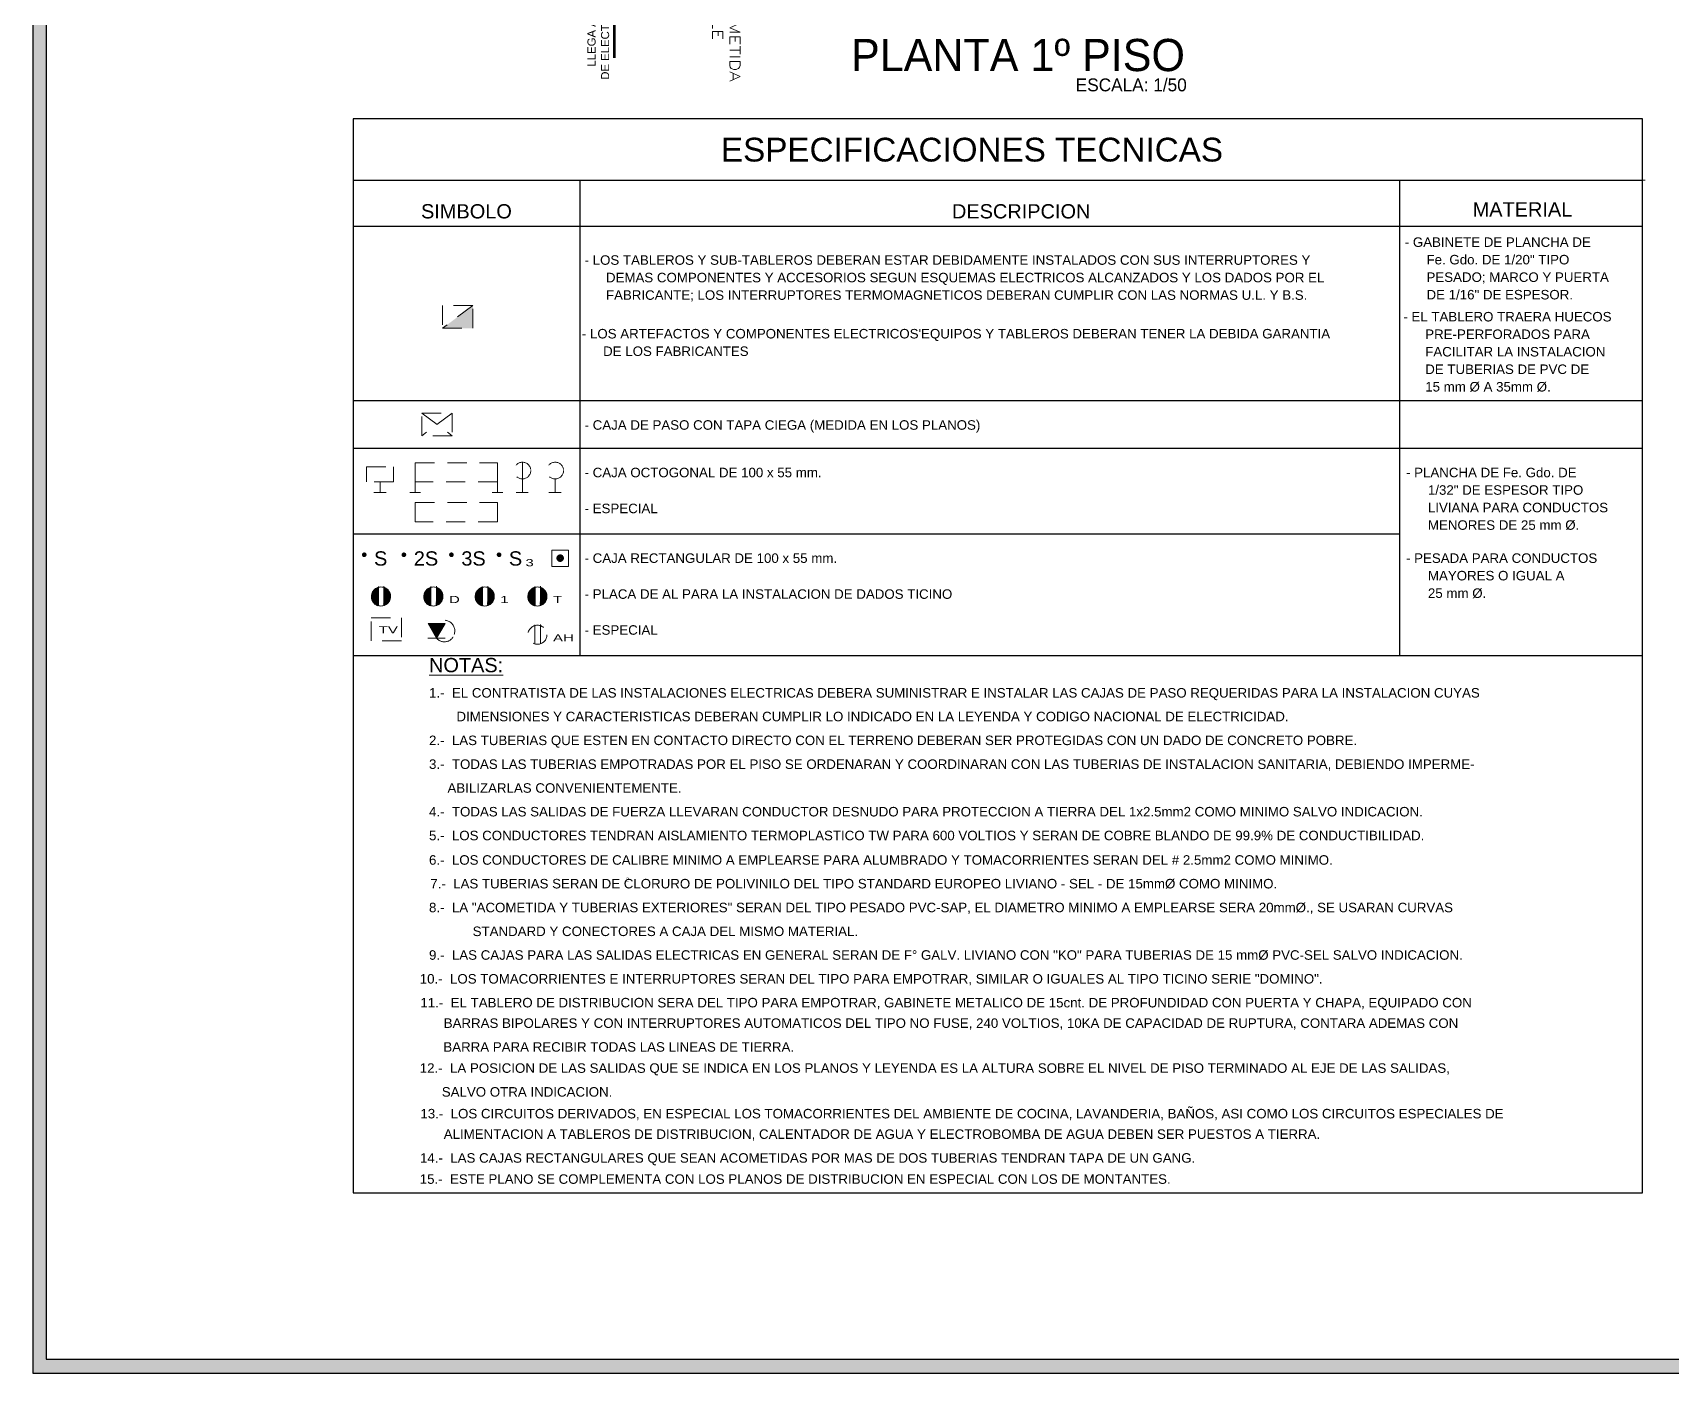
# Model space of a CAD drawing. Header units: metres. Extents: x 1996 to 3973, y 1775 to 3610.
# Drawn here: x 2228.48 to 2241.21, y 1775.02 to 1785.43 of the extents above; entities that cross this region are included whole.
import ezdxf

# ---------------------------------------------------------------- set-up
doc = ezdxf.new("R2010")
doc.units = ezdxf.units.M
doc.linetypes.add('TRAZOS2', pattern=[0.225, 0.15, -0.075])
for name, color, linetype, lineweight in [('CABLE-MEDIDOR', 6, 'Continuous', 60), ('CUAD', 174, 'Continuous', 30), ('TEX-CORTE', 31, 'Continuous', 13), ('zzzz', 20, 'Continuous', 53)]:
    doc.layers.add(name, color=color, linetype=linetype, lineweight=lineweight)
doc.layers.add('CIRCUITO TV', color=32, linetype='TV_LINE')
doc.layers.add('VIVIENDA1', color=7, linetype='Continuous')
doc.styles.add('A-2', font='swissel.ttf', dxfattribs={"height": 0.1})
doc.styles.add('ARIAL', font='arial.ttf')
doc.styles.add('huber', font='comic.ttf', dxfattribs={"height": 0.13})
doc.styles.add('R80-50', font='ROMANS.shx', dxfattribs={"width": 1.3, "height": 0.075})
doc.styles.add('ROMANDS', font='swissel.ttf')
doc.styles.get("Standard").update_dxf_attribs({"font": 'arial.ttf'})
doc.linetypes.add('TV_LINE', pattern='A,0.5,-0.2,["TV",Standard,S=0.1,R=0,X=-0.1,Y=-0.05],-0.25', length=0.95)

# ---------------------------------------------------------------- blocks, each defined once
blk = doc.blocks.new('*X117')
at = {"color": 0}
for p, q in [((236.447, -19.935), (236.564, -19.819)), ((236.447, -19.935), (236.562, -19.819)), ((236.447, -19.934), (236.561, -19.82)), ((236.448, -19.935), (236.565, -19.819)), ((236.448, -19.932), (236.56, -19.82)), ((236.448, -19.931), (236.559, -19.82)), ((236.449, -19.935), (236.566, -19.819)), ((236.449, -19.93), (236.558, -19.821)), ((236.449, -19.929), (236.556, -19.821)), ((236.449, -19.927), (236.555, -19.822)), ((236.45, -19.935), (236.567, -19.818)), ((236.45, -19.926), (236.554, -19.822)), ((236.45, -19.925), (236.552, -19.822)), ((236.45, -20.029), (236.452, -20.027)), ((236.45, -20.028), (236.452, -20.027)), ((236.45, -20.027), (236.451, -20.027)), ((236.45, -20.027), (236.45, -20.027)), ((236.451, -19.935), (236.568, -19.818)), ((236.451, -19.923), (236.551, -19.823)), ((236.451, -19.922), (236.55, -19.823)), ((236.451, -20.032), (236.457, -20.027)), ((236.451, -20.031), (236.456, -20.027)), ((236.451, -20.031), (236.455, -20.027)), ((236.451, -20.03), (236.454, -20.027)), ((236.451, -20.029), (236.453, -20.027)), ((236.452, -19.935), (236.569, -19.818)), ((236.452, -19.921), (236.548, -19.824)), ((236.452, -19.919), (236.547, -19.824)), ((236.452, -20.035), (236.46, -20.027)), ((236.452, -20.034), (236.46, -20.027)), ((236.452, -20.033), (236.459, -20.027)), ((236.452, -20.033), (236.458, -20.027)), ((236.453, -19.935), (236.571, -19.817)), ((236.453, -19.918), (236.545, -19.825)), ((236.453, -19.916), (236.544, -19.826)), ((236.453, -20.037), (236.464, -20.027)), ((236.453, -20.037), (236.463, -20.027)), ((236.453, -20.036), (236.462, -20.027)), ((236.453, -20.035), (236.461, -20.027)), ((236.454, -19.935), (236.572, -19.817)), ((236.454, -19.915), (236.543, -19.826)), ((236.454, -19.913), (236.541, -19.827)), ((236.454, -20.04), (236.467, -20.027)), ((236.454, -20.039), (236.467, -20.027)), ((236.454, -20.038), (236.466, -20.027)), ((236.454, -20.038), (236.465, -20.027)), ((236.455, -19.935), (236.574, -19.817)), ((236.455, -19.935), (236.573, -19.817)), ((236.455, -19.912), (236.539, -19.827)), ((236.455, -20.042), (236.47, -20.027)), ((236.455, -20.041), (236.469, -20.027)), ((236.455, -20.04), (236.468, -20.027)), ((236.456, -19.935), (236.575, -19.817)), ((236.456, -19.91), (236.538, -19.828)), ((236.456, -20.044), (236.474, -20.027)), ((236.456, -20.043), (236.473, -20.027)), ((236.456, -20.043), (236.472, -20.027)), ((236.456, -20.042), (236.471, -20.027)), ((236.457, -19.935), (236.576, -19.816)), ((236.457, -19.909), (236.536, -19.829)), ((236.457, -19.907), (236.535, -19.83)), ((236.457, -20.046), (236.477, -20.027)), ((236.457, -20.046), (236.476, -20.027)), ((236.457, -20.045), (236.475, -20.027)), ((236.457, -20.045), (236.475, -20.027)), ((236.458, -19.935), (236.577, -19.816)), ((236.458, -19.905), (236.533, -19.83)), ((236.458, -20.048), (236.48, -20.027)), ((236.458, -20.048), (236.479, -20.027)), ((236.458, -20.047), (236.478, -20.027)), ((236.459, -19.935), (236.578, -19.816)), ((236.459, -19.903), (236.531, -19.831)), ((236.459, -20.05), (236.483, -20.027)), ((236.459, -20.049), (236.482, -20.027)), ((236.459, -20.049), (236.481, -20.027)), ((236.46, -19.935), (236.579, -19.816)), ((236.46, -19.902), (236.529, -19.832)), ((236.46, -20.052), (236.486, -20.027)), ((236.46, -20.052), (236.485, -20.027)), ((236.46, -20.051), (236.484, -20.027)), ((236.46, -20.051), (236.483, -20.027)), ((236.461, -19.935), (236.58, -19.816)), ((236.461, -19.9), (236.527, -19.833)), ((236.461, -20.054), (236.489, -20.027)), ((236.461, -20.053), (236.488, -20.027)), ((236.461, -20.053), (236.487, -20.027)), ((236.462, -19.935), (236.581, -19.816)), ((236.462, -19.898), (236.526, -19.834)), ((236.462, -20.056), (236.491, -20.027)), ((236.462, -20.055), (236.49, -20.027)), ((236.462, -20.055), (236.49, -20.027)), ((236.463, -19.935), (236.583, -19.815)), ((236.463, -19.935), (236.582, -19.815)), ((236.463, -19.896), (236.524, -19.835)), ((236.463, -20.057), (236.494, -20.027)), ((236.463, -20.057), (236.493, -20.027)), ((236.463, -20.056), (236.492, -20.027)), ((236.464, -19.935), (236.584, -19.815)), ((236.464, -19.894), (236.521, -19.837)), ((236.464, -20.059), (236.497, -20.027)), ((236.464, -20.059), (236.496, -20.027)), ((236.464, -20.058), (236.495, -20.027)), ((236.465, -19.935), (236.585, -19.815)), ((236.465, -20.061), (236.499, -20.027)), ((236.465, -20.06), (236.498, -20.027)), ((236.465, -20.06), (236.498, -20.027)), ((236.466, -19.935), (236.586, -19.815)), ((236.466, -19.891), (236.519, -19.838)), ((236.466, -20.062), (236.502, -20.027)), ((236.466, -20.062), (236.501, -20.027)), ((236.466, -20.061), (236.5, -20.027)), ((236.467, -19.935), (236.587, -19.815)), ((236.467, -19.889), (236.517, -19.839)), ((236.467, -20.064), (236.505, -20.027)), ((236.467, -20.063), (236.504, -20.027)), ((236.467, -20.063), (236.503, -20.027)), ((236.468, -19.935), (236.588, -19.815)), ((236.468, -20.066), (236.507, -20.027)), ((236.468, -20.065), (236.506, -20.027)), ((236.468, -20.065), (236.505, -20.027)), ((236.469, -19.935), (236.589, -19.815)), ((236.469, -19.887), (236.514, -19.841)), ((236.469, -20.067), (236.51, -20.027)), ((236.469, -20.067), (236.509, -20.027)), ((236.469, -20.066), (236.508, -20.027)), ((236.47, -19.935), (236.591, -19.814)), ((236.47, -19.935), (236.59, -19.815)), ((236.47, -20.069), (236.513, -20.027)), ((236.47, -20.068), (236.512, -20.027)), ((236.47, -20.068), (236.511, -20.027)), ((236.471, -19.935), (236.592, -19.814)), ((236.471, -19.884), (236.512, -19.843)), ((236.471, -20.07), (236.514, -20.027)), ((236.471, -20.069), (236.513, -20.027)), ((236.472, -19.935), (236.593, -19.814)), ((236.472, -20.071), (236.517, -20.027)), ((236.472, -20.071), (236.516, -20.027)), ((236.472, -20.07), (236.515, -20.027)), ((236.473, -19.935), (236.594, -19.814)), ((236.473, -19.881), (236.508, -19.845)), ((236.473, -20.073), (236.52, -20.027)), ((236.473, -20.072), (236.519, -20.027)), ((236.473, -20.072), (236.518, -20.027)), ((236.474, -19.935), (236.595, -19.814)), ((236.474, -20.074), (236.521, -20.027)), ((236.474, -20.073), (236.521, -20.027)), ((236.475, -19.935), (236.596, -19.814)), ((236.475, -20.075), (236.524, -20.027)), ((236.475, -20.075), (236.523, -20.027)), ((236.475, -20.074), (236.522, -20.027)), ((236.476, -19.935), (236.597, -19.814)), ((236.476, -19.877), (236.505, -19.848)), ((236.476, -20.077), (236.527, -20.027)), ((236.476, -20.076), (236.526, -20.027)), ((236.476, -20.076), (236.525, -20.027)), ((236.477, -19.935), (236.598, -19.814)), ((236.477, -20.078), (236.528, -20.027)), ((236.477, -20.077), (236.528, -20.027)), ((236.478, -19.935), (236.6, -19.814)), ((236.478, -19.935), (236.599, -19.814)), ((236.478, -20.079), (236.531, -20.027)), ((236.478, -20.079), (236.53, -20.027)), ((236.478, -20.078), (236.529, -20.027)), ((236.479, -19.935), (236.601, -19.814)), ((236.479, -19.873), (236.501, -19.851)), ((236.479, -20.08), (236.533, -20.027)), ((236.479, -20.08), (236.532, -20.027)), ((236.48, -19.935), (236.601, -19.814)), ((236.48, -20.082), (236.536, -20.027)), ((236.48, -20.081), (236.535, -20.027)), ((236.48, -20.081), (236.534, -20.027)), ((236.481, -19.935), (236.602, -19.814)), ((236.481, -20.083), (236.537, -20.027)), ((236.481, -20.082), (236.536, -20.027)), ((236.482, -19.935), (236.603, -19.814)), ((236.482, -20.084), (236.54, -20.027)), ((236.482, -20.084), (236.539, -20.027)), ((236.482, -20.083), (236.538, -20.027)), ((236.483, -19.935), (236.604, -19.814)), ((236.483, -20.085), (236.542, -20.027)), ((236.483, -20.085), (236.541, -20.027)), ((236.484, -19.935), (236.605, -19.814)), ((236.484, -20.086), (236.543, -20.027)), ((236.484, -20.086), (236.543, -20.027)), ((236.485, -19.935), (236.607, -19.814)), ((236.485, -19.935), (236.606, -19.814)), ((236.485, -20.087), (236.546, -20.027)), ((236.485, -20.087), (236.545, -20.027)), ((236.485, -20.086), (236.544, -20.027)), ((236.486, -19.935), (236.608, -19.814)), ((236.486, -19.865), (236.493, -19.858)), ((236.486, -20.088), (236.548, -20.027)), ((236.486, -20.088), (236.547, -20.027)), ((236.487, -19.935), (236.609, -19.814)), ((236.487, -20.089), (236.55, -20.027)), ((236.487, -20.089), (236.549, -20.027)), ((236.488, -19.935), (236.609, -19.814)), ((236.488, -20.091), (236.552, -20.027)), ((236.488, -20.09), (236.551, -20.027)), ((236.488, -20.09), (236.551, -20.027)), ((236.489, -19.935), (236.61, -19.814)), ((236.489, -20.091), (236.554, -20.027)), ((236.489, -20.091), (236.553, -20.027)), ((236.49, -19.935), (236.611, -19.814)), ((236.49, -20.092), (236.556, -20.027)), ((236.49, -20.092), (236.555, -20.027)), ((236.491, -19.935), (236.612, -19.814)), ((236.491, -20.093), (236.558, -20.027)), ((236.491, -20.093), (236.557, -20.027)), ((236.492, -19.935), (236.613, -19.814)), ((236.492, -20.094), (236.559, -20.027)), ((236.492, -20.094), (236.559, -20.027)), ((236.492, -20.094), (236.56, -20.027)), ((236.493, -19.935), (236.614, -19.814)), ((236.493, -19.935), (236.614, -19.814)), ((236.493, -20.095), (236.561, -20.027)), ((236.493, -20.095), (236.562, -20.027)), ((236.494, -19.935), (236.615, -19.814)), ((236.494, -20.096), (236.563, -20.027)), ((236.494, -20.096), (236.564, -20.027)), ((236.495, -19.935), (236.616, -19.814)), ((236.495, -20.097), (236.565, -20.027)), ((236.495, -20.097), (236.566, -20.027)), ((236.496, -19.935), (236.617, -19.814)), ((236.496, -20.097), (236.566, -20.027)), ((236.496, -20.098), (236.567, -20.027)), ((236.497, -19.935), (236.618, -19.815)), ((236.497, -20.098), (236.568, -20.027)), ((236.497, -20.099), (236.569, -20.027)), ((236.498, -19.935), (236.619, -19.815)), ((236.498, -20.099), (236.57, -20.027)), ((236.498, -20.1), (236.571, -20.027)), ((236.499, -19.935), (236.619, -19.815)), ((236.499, -20.1), (236.572, -20.027)), ((236.499, -20.1), (236.573, -20.027)), ((236.499, -20.101), (236.574, -20.027)), ((236.5, -19.935), (236.62, -19.815)), ((236.5, -20.101), (236.574, -20.027)), ((236.5, -20.102), (236.575, -20.027)), ((236.501, -19.935), (236.622, -19.815)), ((236.501, -19.935), (236.621, -19.815)), ((236.501, -20.102), (236.576, -20.027)), ((236.501, -20.102), (236.577, -20.027)), ((236.502, -19.935), (236.623, -19.815)), ((236.502, -20.103), (236.578, -20.027)), ((236.502, -20.103), (236.579, -20.027)), ((236.503, -19.935), (236.623, -19.815)), ((236.503, -20.104), (236.58, -20.027)), ((236.503, -20.104), (236.581, -20.027)), ((236.504, -19.935), (236.624, -19.815)), ((236.504, -20.104), (236.581, -20.027)), ((236.504, -20.105), (236.582, -20.027)), ((236.505, -19.935), (236.625, -19.815)), ((236.505, -20.105), (236.583, -20.027)), ((236.505, -20.105), (236.584, -20.027)), ((236.506, -19.935), (236.626, -19.815)), ((236.506, -20.106), (236.585, -20.027)), ((236.506, -20.106), (236.586, -20.027)), ((236.507, -19.935), (236.626, -19.816)), ((236.507, -20.107), (236.587, -20.027)), ((236.507, -20.107), (236.588, -20.027)), ((236.508, -19.935), (236.628, -19.816)), ((236.508, -19.935), (236.627, -19.816)), ((236.508, -20.107), (236.589, -20.027)), ((236.508, -20.108), (236.589, -20.027)), ((236.509, -19.935), (236.629, -19.816)), ((236.509, -20.108), (236.59, -20.027)), ((236.509, -20.108), (236.591, -20.027)), ((236.51, -19.935), (236.63, -19.816)), ((236.51, -20.109), (236.592, -20.027)), ((236.51, -20.109), (236.593, -20.027)), ((236.511, -19.935), (236.63, -19.816)), ((236.511, -20.11), (236.594, -20.027)), ((236.511, -20.11), (236.595, -20.027)), ((236.512, -19.935), (236.631, -19.816)), ((236.512, -20.11), (236.596, -20.027)), ((236.513, -19.935), (236.632, -19.816)), ((236.513, -20.111), (236.597, -20.027)), ((236.513, -20.111), (236.597, -20.027)), ((236.514, -19.935), (236.633, -19.816)), ((236.514, -20.111), (236.598, -20.027)), ((236.514, -20.112), (236.599, -20.027)), ((236.515, -19.935), (236.633, -19.817)), ((236.515, -20.112), (236.6, -20.027)), ((236.515, -20.112), (236.601, -20.027)), ((236.516, -19.935), (236.635, -19.817)), ((236.516, -19.935), (236.634, -19.817)), ((236.516, -20.113), (236.602, -20.027)), ((236.516, -20.113), (236.603, -20.027)), ((236.517, -19.935), (236.636, -19.817)), ((236.517, -20.113), (236.604, -20.027)), ((236.517, -20.114), (236.604, -20.027)), ((236.518, -19.935), (236.636, -19.817)), ((236.518, -20.114), (236.605, -20.027)), ((236.518, -20.114), (236.606, -20.027)), ((236.519, -19.935), (236.637, -19.817)), ((236.519, -20.115), (236.607, -20.027)), ((236.52, -19.935), (236.638, -19.817)), ((236.52, -20.115), (236.608, -20.027)), ((236.52, -20.115), (236.609, -20.027)), ((236.521, -19.935), (236.639, -19.818)), ((236.521, -20.116), (236.61, -20.027)), ((236.521, -20.116), (236.611, -20.027)), ((236.522, -19.935), (236.639, -19.818)), ((236.522, -20.116), (236.612, -20.027)), ((236.522, -20.117), (236.612, -20.027)), ((236.523, -19.935), (236.641, -19.818)), ((236.523, -19.935), (236.64, -19.818)), ((236.523, -20.117), (236.613, -20.027)), ((236.523, -20.117), (236.614, -20.027)), ((236.524, -19.935), (236.641, -19.818)), ((236.524, -20.118), (236.615, -20.027)), ((236.525, -19.935), (236.642, -19.818)), ((236.525, -20.118), (236.616, -20.027)), ((236.525, -20.118), (236.617, -20.027)), ((236.526, -19.935), (236.643, -19.819)), ((236.526, -20.119), (236.618, -20.027)), ((236.526, -20.119), (236.619, -20.027)), ((236.527, -19.935), (236.644, -19.819)), ((236.527, -20.119), (236.62, -20.027)), ((236.527, -20.12), (236.62, -20.027)), ((236.528, -19.935), (236.644, -19.819)), ((236.528, -20.12), (236.621, -20.027)), ((236.529, -19.935), (236.645, -19.819)), ((236.529, -20.12), (236.622, -20.027)), ((236.529, -20.121), (236.623, -20.027)), ((236.53, -19.935), (236.646, -19.819)), ((236.53, -20.121), (236.624, -20.027)), ((236.53, -20.121), (236.625, -20.027)), ((236.531, -19.935), (236.647, -19.82)), ((236.531, -19.935), (236.646, -19.82)), ((236.531, -20.121), (236.626, -20.027)), ((236.531, -20.122), (236.627, -20.027)), ((236.532, -19.935), (236.648, -19.82)), ((236.532, -20.122), (236.627, -20.027)), ((236.533, -19.935), (236.648, -19.82)), ((236.533, -20.122), (236.628, -20.027)), ((236.533, -20.123), (236.629, -20.027)), ((236.534, -19.935), (236.649, -19.82)), ((236.534, -20.123), (236.63, -20.027)), ((236.534, -20.123), (236.631, -20.027)), ((236.535, -19.935), (236.65, -19.82)), ((236.535, -20.124), (236.632, -20.027)), ((236.536, -19.935), (236.65, -19.821)), ((236.536, -20.124), (236.633, -20.027)), ((236.536, -20.124), (236.634, -20.027)), ((236.537, -19.935), (236.651, -19.821)), ((236.537, -20.124), (236.635, -20.027)), ((236.537, -20.125), (236.635, -20.027)), ((236.538, -19.935), (236.652, -19.821)), ((236.538, -20.125), (236.636, -20.027)), ((236.539, -19.935), (236.653, -19.821)), ((236.539, -19.935), (236.653, -19.822)), ((236.539, -20.125), (236.637, -20.027)), ((236.539, -20.125), (236.638, -20.027)), ((236.54, -19.935), (236.654, -19.822)), ((236.54, -20.126), (236.639, -20.027)), ((236.541, -19.935), (236.655, -19.822)), ((236.541, -20.126), (236.64, -20.027)), ((236.541, -20.126), (236.641, -20.027)), ((236.542, -19.935), (236.655, -19.822)), ((236.542, -20.126), (236.642, -20.027)), ((236.542, -20.127), (236.642, -20.027)), ((236.543, -19.935), (236.656, -19.822)), ((236.543, -20.127), (236.643, -20.027)), ((236.544, -19.935), (236.657, -19.823)), ((236.544, -20.127), (236.644, -20.027)), ((236.544, -20.128), (236.645, -20.027)), ((236.545, -19.935), (236.657, -19.823)), ((236.545, -20.128), (236.646, -20.027)), ((236.546, -19.935), (236.658, -19.823)), ((236.546, -19.935), (236.658, -19.823)), ((236.546, -20.128), (236.647, -20.027)), ((236.546, -20.128), (236.648, -20.027)), ((236.547, -19.935), (236.659, -19.824)), ((236.547, -20.129), (236.649, -20.027)), ((236.547, -20.129), (236.65, -20.027)), ((236.548, -19.935), (236.66, -19.824)), ((236.548, -20.129), (236.65, -20.027)), ((236.549, -19.935), (236.66, -19.824)), ((236.549, -20.129), (236.651, -20.027)), ((236.549, -20.129), (236.652, -20.027)), ((236.55, -19.935), (236.661, -19.824)), ((236.55, -20.13), (236.653, -20.027)), ((236.551, -19.935), (236.662, -19.824)), ((236.551, -20.13), (236.654, -20.027)), ((236.551, -20.13), (236.655, -20.027)), ((236.552, -19.935), (236.662, -19.825)), ((236.552, -20.13), (236.656, -20.027)), ((236.553, -19.935), (236.663, -19.825)), ((236.553, -20.131), (236.657, -20.027)), ((236.553, -20.131), (236.658, -20.027)), ((236.554, -19.935), (236.664, -19.825)), ((236.554, -19.935), (236.664, -19.825)), ((236.554, -20.131), (236.658, -20.027)), ((236.555, -19.935), (236.665, -19.826)), ((236.555, -20.131), (236.659, -20.027)), ((236.555, -20.131), (236.66, -20.027)), ((236.556, -19.935), (236.666, -19.826)), ((236.556, -20.132), (236.661, -20.027)), ((236.557, -19.935), (236.666, -19.826)), ((236.557, -20.132), (236.662, -20.027)), ((236.557, -20.132), (236.663, -20.027)), ((236.558, -19.935), (236.667, -19.826)), ((236.558, -20.132), (236.664, -20.027)), ((236.559, -19.935), (236.667, -19.827)), ((236.559, -20.132), (236.665, -20.027)), ((236.559, -20.133), (236.665, -20.027)), ((236.56, -19.935), (236.668, -19.827)), ((236.56, -20.133), (236.666, -20.027)), ((236.561, -19.935), (236.669, -19.827)), ((236.561, -19.935), (236.669, -19.828)), ((236.561, -20.133), (236.667, -20.027)), ((236.562, -19.935), (236.67, -19.828)), ((236.562, -20.133), (236.668, -20.027)), ((236.562, -20.133), (236.669, -20.027)), ((236.563, -19.935), (236.67, -19.828)), ((236.563, -20.134), (236.67, -20.027)), ((236.564, -19.935), (236.671, -19.828)), ((236.564, -20.134), (236.671, -20.027)), ((236.564, -20.134), (236.672, -20.027)), ((236.565, -19.935), (236.672, -19.829)), ((236.565, -20.134), (236.673, -20.027)), ((236.566, -19.935), (236.672, -19.829)), ((236.566, -20.134), (236.673, -20.027)), ((236.566, -20.135), (236.674, -20.027)), ((236.567, -19.935), (236.673, -19.829)), ((236.567, -20.135), (236.675, -20.027)), ((236.568, -19.935), (236.673, -19.829)), ((236.568, -20.135), (236.676, -20.027)), ((236.569, -19.935), (236.675, -19.83)), ((236.569, -19.935), (236.674, -19.83)), ((236.569, -20.135), (236.677, -20.027)), ((236.569, -20.135), (236.678, -20.027)), ((236.57, -19.935), (236.675, -19.83)), ((236.57, -20.135), (236.679, -20.027)), ((236.571, -19.935), (236.676, -19.831)), ((236.571, -20.135), (236.68, -20.027)), ((236.572, -19.935), (236.676, -19.831)), ((236.572, -20.136), (236.68, -20.027)), ((236.572, -20.136), (236.681, -20.027)), ((236.573, -19.935), (236.677, -19.831)), ((236.573, -20.136), (236.682, -20.027)), ((236.574, -19.935), (236.678, -19.832)), ((236.574, -20.136), (236.683, -20.027)), ((236.574, -20.136), (236.684, -20.027)), ((236.575, -19.935), (236.678, -19.832)), ((236.575, -20.136), (236.685, -20.027)), ((236.576, -19.935), (236.679, -19.832)), ((236.576, -20.136), (236.686, -20.027)), ((236.577, -19.935), (236.679, -19.832)), ((236.577, -19.935), (236.68, -19.833)), ((236.577, -20.137), (236.687, -20.027)), ((236.577, -20.137), (236.688, -20.027)), ((236.578, -19.935), (236.681, -19.833)), ((236.578, -20.137), (236.688, -20.027)), ((236.579, -19.935), (236.681, -19.833)), ((236.579, -20.137), (236.689, -20.027)), ((236.58, -19.935), (236.682, -19.834)), ((236.58, -20.137), (236.69, -20.027)), ((236.581, -19.935), (236.682, -19.834)), ((236.581, -20.137), (236.691, -20.027)), ((236.581, -20.137), (236.692, -20.027)), ((236.582, -19.935), (236.683, -19.834)), ((236.582, -20.137), (236.693, -20.027)), ((236.583, -19.935), (236.683, -19.835)), ((236.583, -20.138), (236.694, -20.027)), ((236.584, -19.935), (236.685, -19.835)), ((236.584, -19.935), (236.684, -19.835)), ((236.584, -20.138), (236.695, -20.027)), ((236.584, -20.138), (236.696, -20.027)), ((236.585, -19.935), (236.685, -19.836)), ((236.585, -20.138), (236.696, -20.027)), ((236.586, -19.935), (236.686, -19.836)), ((236.586, -20.138), (236.697, -20.027)), ((236.587, -19.935), (236.686, -19.836)), ((236.587, -20.138), (236.698, -20.027)), ((236.588, -19.935), (236.687, -19.837)), ((236.588, -20.138), (236.699, -20.027)), ((236.588, -20.138), (236.7, -20.027)), ((236.589, -19.935), (236.687, -19.837)), ((236.589, -20.138), (236.701, -20.027)), ((236.59, -19.935), (236.688, -19.837)), ((236.59, -20.138), (236.702, -20.027)), ((236.591, -19.935), (236.688, -19.838)), ((236.591, -20.138), (236.703, -20.027)), ((236.592, -19.935), (236.69, -19.838)), ((236.592, -19.935), (236.689, -19.838)), ((236.592, -20.138), (236.703, -20.027)), ((236.592, -20.139), (236.704, -20.027)), ((236.593, -19.935), (236.69, -19.839)), ((236.593, -20.139), (236.705, -20.027)), ((236.594, -19.935), (236.691, -19.839)), ((236.594, -20.139), (236.706, -20.027)), ((236.595, -19.935), (236.691, -19.839)), ((236.595, -20.139), (236.707, -20.027)), ((236.596, -19.935), (236.692, -19.84)), ((236.596, -20.139), (236.708, -20.027)), ((236.597, -19.935), (236.692, -19.84)), ((236.597, -20.139), (236.709, -20.027)), ((236.598, -19.935), (236.693, -19.84)), ((236.598, -20.139), (236.71, -20.027)), ((236.598, -20.139), (236.711, -20.027)), ((236.599, -19.935), (236.693, -19.841)), ((236.599, -20.139), (236.711, -20.027)), ((236.6, -19.935), (236.694, -19.841)), ((236.6, -19.935), (236.694, -19.841)), ((236.6, -20.139), (236.712, -20.027)), ((236.601, -19.935), (236.695, -19.842)), ((236.601, -20.139), (236.713, -20.027)), ((236.602, -19.935), (236.695, -19.842)), ((236.602, -20.139), (236.714, -20.027)), ((236.603, -19.935), (236.696, -19.842)), ((236.603, -20.139), (236.715, -20.027)), ((236.604, -19.935), (236.696, -19.843)), ((236.604, -20.139), (236.716, -20.027)), ((236.604, -20.139), (236.717, -20.027)), ((236.605, -19.935), (236.697, -19.843)), ((236.605, -20.139), (236.718, -20.027)), ((236.606, -19.935), (236.698, -19.843)), ((236.606, -20.139), (236.719, -20.027)), ((236.607, -19.935), (236.699, -19.844)), ((236.607, -19.935), (236.698, -19.844)), ((236.607, -20.139), (236.719, -20.027)), ((236.608, -19.935), (236.699, -19.845)), ((236.608, -20.139), (236.72, -20.027)), ((236.609, -19.935), (236.7, -19.845)), ((236.609, -20.139), (236.721, -20.027)), ((236.61, -19.935), (236.7, -19.845)), ((236.61, -20.139), (236.722, -20.027)), ((236.611, -19.935), (236.701, -19.846)), ((236.611, -20.139), (236.723, -20.027)), ((236.612, -19.935), (236.701, -19.846)), ((236.612, -20.139), (236.724, -20.027)), ((236.613, -19.935), (236.702, -19.846)), ((236.613, -20.139), (236.725, -20.027)), ((236.614, -19.935), (236.702, -19.847)), ((236.614, -20.139), (236.726, -20.027)), ((236.614, -20.139), (236.726, -20.027)), ((236.615, -19.935), (236.703, -19.847)), ((236.615, -19.935), (236.703, -19.848)), ((236.615, -20.139), (236.727, -20.027)), ((236.616, -19.935), (236.704, -19.848)), ((236.616, -20.139), (236.728, -20.027)), ((236.617, -19.935), (236.704, -19.848)), ((236.617, -20.138), (236.729, -20.027)), ((236.618, -19.935), (236.705, -19.849)), ((236.618, -20.138), (236.73, -20.027)), ((236.619, -19.935), (236.705, -19.849)), ((236.619, -20.138), (236.731, -20.027)), ((236.62, -19.935), (236.706, -19.85)), ((236.62, -20.138), (236.732, -20.027)), ((236.621, -19.935), (236.706, -19.85)), ((236.621, -20.138), (236.733, -20.027)), ((236.622, -19.935), (236.707, -19.85)), ((236.622, -19.935), (236.707, -19.851)), ((236.622, -20.138), (236.734, -20.027)), ((236.623, -19.935), (236.708, -19.851)), ((236.623, -20.138), (236.734, -20.027)), ((236.624, -19.935), (236.708, -19.851)), ((236.624, -20.138), (236.735, -20.027)), ((236.625, -19.935), (236.709, -19.852)), ((236.625, -20.138), (236.736, -20.027)), ((236.626, -19.935), (236.709, -19.852)), ((236.626, -20.137), (236.737, -20.027)), ((236.627, -19.935), (236.709, -19.853)), ((236.627, -20.137), (236.738, -20.027)), ((236.628, -19.935), (236.71, -19.853)), ((236.628, -20.137), (236.739, -20.027)), ((236.629, -19.935), (236.71, -19.854)), ((236.629, -20.137), (236.74, -20.027)), ((236.63, -19.935), (236.711, -19.854)), ((236.63, -19.935), (236.711, -19.854)), ((236.63, -20.137), (236.741, -20.027)), ((236.631, -19.935), (236.712, -19.855)), ((236.632, -19.935), (236.712, -19.855)), ((236.632, -20.137), (236.741, -20.027)), ((236.633, -19.935), (236.713, -19.856)), ((236.633, -20.136), (236.742, -20.027)), ((236.634, -19.935), (236.713, -19.856)), ((236.634, -20.136), (236.743, -20.027)), ((236.635, -19.935), (236.714, -19.856)), ((236.635, -20.136), (236.744, -20.027)), ((236.636, -19.935), (236.714, -19.857)), ((236.636, -20.136), (236.745, -20.027)), ((236.637, -19.935), (236.715, -19.857)), ((236.637, -20.136), (236.746, -20.027)), ((236.638, -19.935), (236.716, -19.858)), ((236.638, -19.935), (236.715, -19.858)), ((236.638, -20.135), (236.747, -20.027)), ((236.639, -19.935), (236.716, -19.859)), ((236.639, -20.135), (236.748, -20.027)), ((236.64, -19.935), (236.716, -19.859)), ((236.64, -20.135), (236.749, -20.027)), ((236.641, -19.935), (236.717, -19.859)), ((236.641, -20.135), (236.749, -20.027)), ((236.642, -19.935), (236.717, -19.86)), ((236.643, -19.935), (236.718, -19.86)), ((236.643, -20.134), (236.75, -20.027)), ((236.644, -19.935), (236.718, -19.861)), ((236.644, -20.134), (236.751, -20.027)), ((236.645, -19.935), (236.719, -19.861)), ((236.645, -19.935), (236.719, -19.862)), ((236.645, -20.134), (236.752, -20.027)), ((236.646, -19.935), (236.72, -19.862)), ((236.646, -20.133), (236.753, -20.027)), ((236.647, -19.935), (236.72, -19.863)), ((236.647, -20.133), (236.754, -20.027)), ((236.648, -19.935), (236.72, -19.863)), ((236.649, -19.935), (236.721, -19.863)), ((236.649, -20.133), (236.755, -20.027)), ((236.65, -19.935), (236.721, -19.864)), ((236.65, -20.132), (236.756, -20.027)), ((236.651, -19.935), (236.722, -19.864)), ((236.651, -20.132), (236.757, -20.027)), ((236.652, -19.935), (236.722, -19.865)), ((236.652, -20.132), (236.757, -20.027)), ((236.653, -19.935), (236.723, -19.865)), ((236.653, -19.935), (236.723, -19.866)), ((236.654, -19.935), (236.723, -19.866)), ((236.654, -20.131), (236.758, -20.027)), ((236.655, -19.935), (236.724, -19.867)), ((236.655, -20.131), (236.759, -20.027)), ((236.656, -19.935), (236.724, -19.867)), ((236.656, -20.13), (236.758, -20.029)), ((236.657, -19.935), (236.725, -19.868)), ((236.658, -19.935), (236.725, -19.868)), ((236.658, -20.13), (236.758, -20.03)), ((236.659, -19.935), (236.726, -19.868)), ((236.659, -20.129), (236.757, -20.031)), ((236.66, -19.935), (236.726, -19.869)), ((236.66, -19.935), (236.726, -19.869)), ((236.66, -20.129), (236.757, -20.033)), ((236.661, -19.935), (236.727, -19.87)), ((236.662, -19.935), (236.727, -19.87)), ((236.662, -20.128), (236.756, -20.034)), ((236.663, -19.935), (236.728, -19.871)), ((236.663, -20.128), (236.756, -20.036)), ((236.664, -19.935), (236.728, -19.871)), ((236.665, -19.935), (236.728, -19.872)), ((236.665, -20.127), (236.755, -20.037)), ((236.666, -19.935), (236.729, -19.872)), ((236.666, -20.127), (236.754, -20.039)), ((236.667, -19.935), (236.729, -19.873)), ((236.668, -19.935), (236.73, -19.873)), ((236.668, -19.935), (236.73, -19.874)), ((236.668, -20.126), (236.754, -20.04)), ((236.669, -19.935), (236.73, -19.874)), ((236.669, -20.125), (236.753, -20.042)), ((236.67, -19.935), (236.731, -19.875)), ((236.671, -19.935), (236.731, -19.875)), ((236.671, -20.125), (236.752, -20.043)), ((236.672, -19.935), (236.732, -19.876)), ((236.673, -19.935), (236.732, -19.876)), ((236.673, -20.124), (236.752, -20.045)), ((236.674, -19.935), (236.732, -19.877)), ((236.674, -20.123), (236.751, -20.047)), ((236.675, -19.935), (236.733, -19.877)), ((236.676, -19.935), (236.733, -19.878)), ((236.676, -19.935), (236.734, -19.878)), ((236.676, -20.122), (236.75, -20.048)), ((236.677, -19.935), (236.734, -19.879)), ((236.678, -19.935), (236.734, -19.879)), ((236.678, -20.121), (236.749, -20.05)), ((236.679, -19.935), (236.735, -19.88)), ((236.68, -19.935), (236.735, -19.88)), ((236.68, -20.12), (236.748, -20.052)), ((236.681, -19.935), (236.735, -19.881)), ((236.681, -20.119), (236.747, -20.054)), ((236.682, -19.935), (236.736, -19.881)), ((236.683, -19.935), (236.736, -19.882)), ((236.683, -19.935), (236.737, -19.882)), ((236.683, -20.118), (236.746, -20.056)), ((236.684, -19.935), (236.737, -19.883)), ((236.685, -19.935), (236.737, -19.883)), ((236.685, -20.117), (236.745, -20.058)), ((236.686, -19.935), (236.738, -19.884)), ((236.687, -19.935), (236.738, -19.884)), ((236.688, -19.935), (236.738, -19.885)), ((236.688, -20.116), (236.744, -20.06)), ((236.689, -19.935), (236.739, -19.885)), ((236.69, -19.935), (236.739, -19.886)), ((236.69, -20.115), (236.742, -20.062)), ((236.691, -19.935), (236.739, -19.886)), ((236.691, -19.935), (236.74, -19.887)), ((236.692, -19.935), (236.74, -19.887)), ((236.692, -20.113), (236.741, -20.065)), ((236.693, -19.935), (236.74, -19.888)), ((236.694, -19.935), (236.741, -19.889)), ((236.695, -19.935), (236.741, -19.889)), ((236.695, -20.111), (236.739, -20.067)), ((236.696, -19.935), (236.742, -19.89)), ((236.697, -19.935), (236.742, -19.89)), ((236.698, -19.935), (236.742, -19.891)), ((236.698, -19.935), (236.743, -19.891)), ((236.698, -20.109), (236.737, -20.07)), ((236.699, -19.935), (236.743, -19.892)), ((236.7, -19.935), (236.743, -19.892)), ((236.701, -19.935), (236.744, -19.893)), ((236.701, -20.107), (236.735, -20.073)), ((236.702, -19.935), (236.744, -19.893)), ((236.703, -19.935), (236.744, -19.894)), ((236.704, -19.935), (236.745, -19.895)), ((236.705, -19.935), (236.745, -19.895)), ((236.705, -20.104), (236.732, -20.077)), ((236.706, -19.935), (236.745, -19.896)), ((236.706, -19.935), (236.746, -19.896)), ((236.707, -19.935), (236.746, -19.897)), ((236.708, -19.935), (236.746, -19.897)), ((236.709, -19.935), (236.746, -19.898)), ((236.709, -20.1), (236.728, -20.082)), ((236.71, -19.935), (236.747, -19.899)), ((236.711, -19.935), (236.747, -19.899)), ((236.712, -19.935), (236.747, -19.9)), ((236.713, -19.935), (236.748, -19.9)), ((236.714, -19.935), (236.748, -19.901)), ((236.714, -19.935), (236.748, -19.901)), ((236.715, -19.935), (236.749, -19.902)), ((236.716, -19.935), (236.749, -19.903)), ((236.717, -19.935), (236.749, -19.903)), ((236.718, -19.935), (236.75, -19.904)), ((236.719, -19.935), (236.75, -19.904)), ((236.72, -19.935), (236.75, -19.905)), ((236.721, -19.935), (236.75, -19.906)), ((236.721, -19.935), (236.751, -19.906)), ((236.722, -19.935), (236.751, -19.907)), ((236.723, -19.935), (236.751, -19.907)), ((236.724, -19.935), (236.752, -19.908)), ((236.725, -19.935), (236.752, -19.909)), ((236.726, -19.935), (236.752, -19.909)), ((236.727, -19.935), (236.752, -19.91)), ((236.728, -19.935), (236.753, -19.91)), ((236.729, -19.935), (236.753, -19.911)), ((236.729, -19.935), (236.753, -19.912)), ((236.73, -19.935), (236.753, -19.912)), ((236.731, -19.935), (236.754, -19.913)), ((236.732, -19.935), (236.754, -19.913)), ((236.733, -19.935), (236.754, -19.914)), ((236.734, -19.935), (236.754, -19.915)), ((236.735, -19.935), (236.755, -19.915)), ((236.736, -19.935), (236.755, -19.916)), ((236.737, -19.935), (236.755, -19.917)), ((236.737, -19.935), (236.755, -19.917)), ((236.738, -19.935), (236.756, -19.918)), ((236.739, -19.935), (236.756, -19.918)), ((236.74, -19.935), (236.756, -19.919)), ((236.741, -19.935), (236.756, -19.92)), ((236.742, -19.935), (236.757, -19.92)), ((236.743, -19.935), (236.757, -19.921)), ((236.744, -19.935), (236.757, -19.922)), ((236.744, -19.935), (236.757, -19.922)), ((236.745, -19.935), (236.758, -19.923)), ((236.746, -19.935), (236.758, -19.924)), ((236.747, -19.935), (236.758, -19.924)), ((236.748, -19.935), (236.758, -19.925)), ((236.749, -19.935), (236.759, -19.926)), ((236.75, -19.935), (236.759, -19.926)), ((236.751, -19.935), (236.759, -19.927)), ((236.752, -19.935), (236.759, -19.928)), ((236.752, -19.935), (236.759, -19.928)), ((236.753, -19.935), (236.76, -19.929)), ((236.754, -19.935), (236.76, -19.93)), ((236.755, -19.935), (236.76, -19.93)), ((236.756, -19.935), (236.76, -19.931)), ((236.757, -19.935), (236.76, -19.932)), ((236.758, -19.935), (236.761, -19.932)), ((236.759, -19.935), (236.761, -19.933)), ((236.759, -19.935), (236.761, -19.934)), ((236.76, -19.935), (236.761, -19.935)), ((236.761, -19.935), (236.761, -19.935))]:
    blk.add_line(p, q, dxfattribs=at)

msp = doc.modelspace()

# ---------------------------------------------------------------- hatches: boundary and pattern name
h = msp.add_hatch(color=6)
h.dxf.hatch_style = 1
h.set_gradient(color1=(255, 0, 255), color2=(255, 51, 255), one_color=1, tint=0.6, name='CYLINDER')
h.paths.add_polyline_path([(2268.549, 1775.019), (2268.549, 1805.639), (2228.483, 1805.639), (2228.483, 1775.019)])
h.paths.add_polyline_path([(2268.444, 1775.128), (2268.444, 1805.534), (2228.587, 1805.534), (2228.587, 1775.128)], flags=16)

# ---------------------------------------------------------------- linework, layer by layer
at = {"linetype": 'TRAZOS2', "lineweight": 20}
for p, q in [((2231.901, 1783.312), (2231.665, 1783.134)), ((2231.74, 1782.476), (2231.504, 1782.299)), ((2231.504, 1782.476), (2231.74, 1782.299)), ((2232.285, 1782.094), (2232.285, 1781.914)), ((2231.18, 1781.941), (2231.18, 1781.858)), ((2231.453, 1781.941), (2231.453, 1781.858)), ((2232.092, 1781.941), (2232.092, 1781.858)), ((2232.285, 1781.964), (2232.285, 1781.858)), ((2232.54, 1781.964), (2232.54, 1781.858)), ((2231.226, 1781.858), (2231.131, 1781.858)), ((2231.494, 1781.858), (2231.411, 1781.858)), ((2232.051, 1781.858), (2232.134, 1781.858)), ((2232.331, 1781.858), (2232.236, 1781.858)), ((2232.585, 1781.858), (2232.491, 1781.858)), ((2231.618, 1780.728), (2231.55, 1780.728)), ((2231.619, 1780.728), (2231.686, 1780.728))]:
    msp.add_line(p, q, dxfattribs=at)
for points in [[(2231.901, 1783.134), (2231.901, 1783.312), (2231.665, 1783.312), (2231.665, 1783.134)], [(2231.504, 1782.299), (2231.504, 1782.476), (2231.74, 1782.476), (2231.74, 1782.299)], [(2231.075, 1781.941), (2231.075, 1782.059), (2231.285, 1782.059), (2231.285, 1781.941)], [(2231.453, 1781.941), (2231.453, 1782.089), (2232.092, 1782.089), (2232.092, 1781.941)], [(2231.453, 1781.632), (2231.453, 1781.78), (2232.092, 1781.78), (2232.092, 1781.632)], [(2232.515, 1781.283), (2232.515, 1781.411), (2232.642, 1781.411), (2232.642, 1781.283)], [(2231.11, 1780.708), (2231.11, 1780.885), (2231.346, 1780.885), (2231.346, 1780.708)], [(2231.619, 1780.728), (2231.685, 1780.842), (2231.553, 1780.842)]]:
    msp.add_lwpolyline(points, close=True, dxfattribs=at)
for points, const_width in [([(2231.048, 1781.375, 1), (2231.066, 1781.375, 1)], 0.0181), ([(2231.356, 1781.375, 1), (2231.374, 1781.375, 1)], 0.0181), ([(2231.725, 1781.375, 1), (2231.743, 1781.375, 1)], 0.0181), ([(2232.095, 1781.375, 1), (2232.113, 1781.375, 1)], 0.0181), ([(2232.564, 1781.349, 1), (2232.593, 1781.349, 1)], 0.0296)]:
    msp.add_lwpolyline(points, format="xyb", close=True, dxfattribs=dict(at, const_width=const_width))
for points in [[(2231.169, 1780.98), (2231.169, 1781.225)], [(2231.21, 1780.981), (2231.21, 1781.225)], [(2231.575, 1780.98), (2231.575, 1781.225)], [(2231.617, 1780.981), (2231.617, 1781.225)], [(2231.974, 1780.98), (2231.974, 1781.225)], [(2232.016, 1780.981), (2232.016, 1781.225)], [(2232.383, 1780.98), (2232.383, 1781.225)], [(2232.425, 1780.981), (2232.425, 1781.225)], [(2232.383, 1780.682), (2232.383, 1780.927)], [(2232.425, 1780.683), (2232.425, 1780.927)]]:
    msp.add_lwpolyline(points, dxfattribs=at)
msp.add_lwpolyline([(2231.618, 1780.728, 0.599613), (2231.755, 1780.755, 0.812474), (2231.619, 1780.842, 9.225307)], format="xyb", dxfattribs=at)
for centre, radius in [((2232.285, 1782.029), 0.0649), ((2232.54, 1782.029), 0.0649), ((2231.187, 1781.051), 0.0741), ((2231.594, 1781.051), 0.0741), ((2231.993, 1781.051), 0.0741), ((2232.402, 1781.051), 0.0741), ((2232.402, 1780.754), 0.0741)]:
    msp.add_circle(centre, radius, dxfattribs=at)
for points in [[(2231.822, 1783.193), (2231.901, 1783.312), (2231.665, 1783.134)], [(2231.822, 1783.193), (2231.901, 1783.134), (2231.901, 1783.312)], [(2231.822, 1783.193), (2231.665, 1783.134), (2231.901, 1783.134)], [(2231.619, 1780.728), (2231.553, 1780.842), (2231.685, 1780.842)]]:
    msp.add_solid(points, dxfattribs=at)
at = {"layer": 'CABLE-MEDIDOR'}
msp.add_line((2232.999, 1786.121), (2232.999, 1785.235), dxfattribs=at)
at = {"layer": 'CUAD', "lineweight": 20}
msp.add_line((2230.97, 1784.285), (2241.005, 1784.285), dxfattribs=at)
at = {"layer": 'CUAD'}
msp.add_lwpolyline([(2240.983, 1784.285), (2240.983, 1784.76), (2230.97, 1784.76), (2230.97, 1784.285)], close=True, dxfattribs=at)
for points in [[(2230.97, 1784.285), (2230.97, 1780.593)], [(2232.731, 1784.285), (2232.731, 1780.593)], [(2239.095, 1784.285), (2239.095, 1780.593)], [(2240.983, 1780.593), (2240.983, 1784.285)], [(2230.97, 1783.928), (2240.983, 1783.928)], [(2230.97, 1782.572), (2240.983, 1782.572)], [(2230.97, 1782.202), (2240.983, 1782.202)], [(2230.97, 1781.537), (2239.095, 1781.537)], [(2230.97, 1780.848), (2230.97, 1776.421), (2240.983, 1776.421), (2240.983, 1780.848)], [(2230.97, 1780.593), (2240.983, 1780.593)]]:
    msp.add_lwpolyline(points, dxfattribs=at)
at = {"layer": 'CUAD', "lineweight": 20}
msp.add_lwpolyline([(2230.97, 1780.593), (2240.983, 1780.593)], dxfattribs=at)
at = {"layer": 'VIVIENDA1', "color": 6, "linetype": 'ByBlock', "lineweight": 30}
for points in [[(2268.549, 1775.019), (2268.549, 1805.639), (2228.483, 1805.639), (2228.483, 1775.019)], [(2268.444, 1775.128), (2268.444, 1805.534), (2228.587, 1805.534), (2228.587, 1775.128)]]:
    msp.add_lwpolyline(points, close=True, dxfattribs=at)

# ---------------------------------------------------------------- block references
at = {"linetype": 'TRAZOS2', "lineweight": 20, "xscale": 0.4560857279998345, "yscale": 0.4560857279998345, "zscale": 0.4560857279998345, "rotation": 90}
for p in [(2222.076, 1673.139), (2222.483, 1673.139), (2222.882, 1673.139), (2223.291, 1673.139)]:
    msp.add_blockref('*X117', p, dxfattribs=at)

# ---------------------------------------------------------------- texts
at = {"linetype": 'TRAZOS2', "lineweight": 20, "style": 'ROMANDS'}
for s, height, p in [('ESPECIFICACIONES TECNICAS', 0.18468, (2233.827, 1784.429)), ('SIMBOLO', 0.1108, (2231.498, 1783.987)), ('DESCRIPCION', 0.11081, (2235.621, 1783.987)), ('MATERIAL', 0.1108, (2239.664, 1784.002)), ('- GABINETE DE PLANCHA DE', 0.07387, (2239.137, 1783.766)), ('- LOS TABLEROS Y SUB-TABLEROS DEBERAN ESTAR DEBIDAMENTE INSTALADOS CON SUS INTERRUPTORES Y', 0.07387, (2232.768, 1783.627)), ('Fe. Gdo. DE 1/20" TIPO', 0.07387, (2239.306, 1783.63)), ('DEMAS COMPONENTES Y ACCESORIOS SEGUN ESQUEMAS ELECTRICOS ALCANZADOS Y LOS DADOS POR EL', 0.07387, (2232.934, 1783.491)), ('PESADO; MARCO Y PUERTA', 0.07387, (2239.306, 1783.494)), ('FABRICANTE; LOS INTERRUPTORES TERMOMAGNETICOS DEBERAN CUMPLIR CON LAS NORMAS U.L. Y B.S.', 0.07387, (2232.934, 1783.355)), ('DE 1/16" DE ESPESOR.', 0.07387, (2239.306, 1783.358)), ('- EL TABLERO TRAERA HUECOS', 0.07387, (2239.126, 1783.187)), ("- LOS ARTEFACTOS Y COMPONENTES ELECTRICOS'EQUIPOS Y TABLEROS DEBERAN TENER LA DEBIDA GARANTIA", 0.07387, (2232.747, 1783.055)), ('PRE-PERFORADOS PARA', 0.07387, (2239.296, 1783.051)), ('DE LOS FABRICANTES', 0.07387, (2232.912, 1782.919)), ('FACILITAR LA INSTALACION', 0.07387, (2239.296, 1782.915)), ('DE TUBERIAS DE PVC DE', 0.07387, (2239.296, 1782.779)), ('15 mm %%C A 35mm %%C.', 0.07387, (2239.296, 1782.643)), ('- CAJA DE PASO CON TAPA CIEGA (MEDIDA EN LOS PLANOS)', 0.07387, (2232.768, 1782.346)), ('- CAJA OCTOGONAL DE 100 x 55 mm.', 0.07387, (2232.768, 1781.977)), ('- PLANCHA DE Fe. Gdo. DE', 0.07387, (2239.147, 1781.977)), ('1/32" DE ESPESOR TIPO', 0.07387, (2239.317, 1781.841)), ('LIVIANA PARA CONDUCTOS', 0.07387, (2239.317, 1781.705)), ('- ESPECIAL', 0.0739, (2232.768, 1781.698)), ('MENORES DE 25 mm %%C.', 0.07387, (2239.317, 1781.569)), ('S', 0.111, (2231.133, 1781.291)), ('2S', 0.1108, (2231.442, 1781.291)), ('3S', 0.1108, (2231.811, 1781.291)), ('S', 0.111, (2232.18, 1781.291)), ('- CAJA RECTANGULAR DE 100 x 55 mm.', 0.07387, (2232.768, 1781.312)), ('- PESADA PARA CONDUCTOS', 0.07387, (2239.147, 1781.312)), ('MAYORES O IGUAL A', 0.07387, (2239.317, 1781.176)), ('- PLACA DE AL PARA LA INSTALACION DE DADOS TICINO', 0.07387, (2232.768, 1781.033)), ('25 mm %%C.', 0.0739, (2239.317, 1781.04)), ('- ESPECIAL', 0.0739, (2232.768, 1780.754)), ('%%UNOTAS:', 0.1108, (2231.56, 1780.463)), ('1.-  EL CONTRATISTA DE LAS INSTALACIONES ELECTRICAS DEBERA SUMINISTRAR E INSTALAR LAS CAJAS DE PASO REQUERIDAS PARA LA INSTALACION CUYAS', 0.073872, (2231.56, 1780.266)), ('   DIMENSIONES Y CARACTERISTICAS DEBERAN CUMPLIR LO INDICADO EN LA LEYENDA Y CODIGO NACIONAL DE ELECTRICIDAD.', 0.073872, (2231.687, 1780.082)), ('2.-  LAS TUBERIAS QUE ESTEN EN CONTACTO DIRECTO CON EL TERRENO DEBERAN SER PROTEGIDAS CON UN DADO DE CONCRETO POBRE.', 0.073872, (2231.56, 1779.897)), ('3.-  TODAS LAS TUBERIAS EMPOTRADAS POR EL PISO SE ORDENARAN Y COORDINARAN CON LAS TUBERIAS DE INSTALACION SANITARIA, DEBIENDO IMPERME-', 0.073872, (2231.56, 1779.712)), ('     ABILIZARLAS CONVENIENTEMENTE.', 0.07387, (2231.56, 1779.527)), ('4.-  TODAS LAS SALIDAS DE FUERZA LLEVARAN CONDUCTOR DESNUDO PARA PROTECCION A TIERRA DEL 1x2.5mm2 COMO MINIMO SALVO INDICACION.', 0.073872, (2231.56, 1779.343)), ('5.-  LOS CONDUCTORES TENDRAN AISLAMIENTO TERMOPLASTICO TW PARA 600 VOLTIOS Y SERAN DE COBRE BLANDO DE 99.9% DE CONDUCTIBILIDAD.', 0.073872, (2231.56, 1779.158)), ('6.-  LOS CONDUCTORES DE CALIBRE MINIMO A EMPLEARSE PARA ALUMBRADO Y TOMACORRIENTES SERAN DEL # 2.5mm2 COMO MINIMO.', 0.073872, (2231.56, 1778.968)), ('7.-  LAS TUBERIAS SERAN DE CLORURO DE POLIVINILO DEL TIPO STANDARD EUROPEO LIVIANO - SEL - DE 15mm%%c COMO MINIMO.', 0.073872, (2231.57, 1778.784)), ('2', 0.0295, (2233.089, 1778.839)), ('8.-  LA "ACOMETIDA Y TUBERIAS EXTERIORES" SERAN DEL TIPO PESADO PVC-SAP, EL DIAMETRO MINIMO A EMPLEARSE SERA 20mm%%c., SE USARAN CURVAS', 0.073872, (2231.56, 1778.599)), ('STANDARD Y CONECTORES A CAJA DEL MISMO MATERIAL.', 0.07387, (2231.899, 1778.414)), ('9.-  LAS CAJAS PARA LAS SALIDAS ELECTRICAS EN GENERAL SERAN DE F° GALV. LIVIANO CON "KO" PARA TUBERIAS DE 15 mm%%c PVC-SEL SALVO INDICACION.', 0.073872, (2231.56, 1778.23)), ('10.-  LOS TOMACORRIENTES E INTERRUPTORES SERAN DEL TIPO PARA EMPOTRAR, SIMILAR O IGUALES AL TIPO TICINO SERIE "DOMINO".', 0.073872, (2231.488, 1778.045)), ('11.-  EL TABLERO DE DISTRIBUCION SERA DEL TIPO PARA EMPOTRAR, GABINETE METALICO DE 15cnt. DE PROFUNDIDAD CON PUERTA Y CHAPA, EQUIPADO CON', 0.073872, (2231.493, 1777.86)), ('     BARRAS BIPOLARES Y CON INTERRUPTORES AUTOMATICOS DEL TIPO NO FUSE, 240 VOLTIOS, 10KA DE CAPACIDAD DE RUPTURA, CONTARA ADEMAS CON', 0.073872, (2231.531, 1777.701)), ('     BARRA PARA RECIBIR TODAS LAS LINEAS DE TIERRA.', 0.07387, (2231.528, 1777.516)), ('12.-  LA POSICION DE LAS SALIDAS QUE SE INDICA EN LOS PLANOS Y LEYENDA ES LA ALTURA SOBRE EL NIVEL DE PISO TERMINADO AL EJE DE LAS SALIDAS,', 0.073872, (2231.488, 1777.352)), ('     SALVO OTRA INDICACION.', 0.07387, (2231.516, 1777.167)), ('13.-  LOS CIRCUITOS DERIVADOS, EN ESPECIAL LOS TOMACORRIENTES DEL AMBIENTE DE COCINA, LAVANDERIA, BAÑOS, ASI COMO LOS CIRCUITOS ESPECIALES DE', 0.073872, (2231.493, 1776.998)), ('     ALIMENTACION A TABLEROS DE DISTRIBUCION, CALENTADOR DE AGUA Y ELECTROBOMBA DE AGUA DEBEN SER PUESTOS A TIERRA.', 0.073872, (2231.531, 1776.839)), ('14.-  LAS CAJAS RECTANGULARES QUE SEAN ACOMETIDAS POR MAS DE DOS TUBERIAS TENDRAN TAPA DE UN GANG.', 0.07387, (2231.49, 1776.654)), ('15.-  ESTE PLANO SE COMPLEMENTA CON LOS PLANOS DE DISTRIBUCION EN ESPECIAL CON LOS DE MONTANTES.', 0.07387, (2231.488, 1776.49))]:
    msp.add_text(s, height=height, dxfattribs=at).set_placement(p)
at = {"linetype": 'TRAZOS2', "lineweight": 20, "style": 'ROMANDS', "width": 1.5}
for s, p in [('3', (2232.309, 1781.286)), ('D', (2231.715, 1781)), ('1', (2232.114, 1781)), ('T', (2232.523, 1781)), ('TV', (2231.17, 1780.764)), ('AH', (2232.523, 1780.702))]:
    msp.add_text(s, height=0.0554, dxfattribs=at).set_placement(p)
at = {"insert": (2234.837, 1785.381), "char_height": 0.25, "attachment_point": 1, "style": 'huber'}
msp.add_mtext('{\\C1;PLANTA 1º PISO}', dxfattribs=at)
at = {"layer": 'CIRCUITO TV', "ltscale": 1.5, "insert": (2233.869, 1785.698), "char_height": 0.08, "attachment_point": 5, "rotation": 270, "style": 'R80-50'}
msp.add_mtext(' LLEGA ACOMETIDA\\PTV CABLE', dxfattribs=at)
at = {"layer": 'TEX-CORTE', "insert": (2232.875, 1785.998), "char_height": 0.063, "attachment_point": 6, "rotation": 90, "style": 'A-2'}
msp.add_mtext('LLEGA ACOMETIDA\\P DE ELECTROCENTRO', dxfattribs=at)
at = {"layer": 'zzzz', "color": 7, "linetype": 'ByBlock', "insert": (2236.582, 1785.074), "char_height": 0.1, "attachment_point": 1, "style": 'ARIAL'}
msp.add_mtext('{\\fComic Sans MS|b0|i0|c0|p66;\\C1;ESCALA: 1/50}', dxfattribs=at)

doc.saveas('drawing.dxf')
